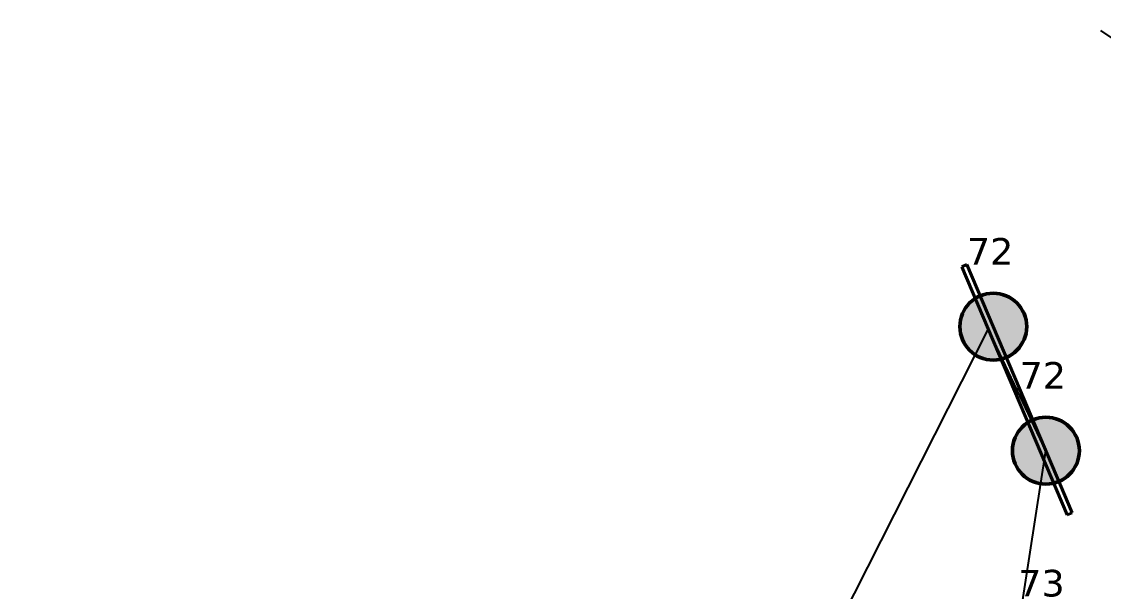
# Model space of a CAD drawing. Header units: millimetres. Extents: x -243740 to 150609, y -473655 to -165121.
# Drawn here: x 70726 to 78050, y -350069 to -346214 of the extents above; entities that cross this region are included whole.
import ezdxf

# ---------------------------------------------------------------- set-up
doc = ezdxf.new("R2010")
doc.units = ezdxf.units.MM
doc.layers.add('_Гр.ЩД-1C.10.4.I6.7', color=6, linetype='Continuous')
doc.layers.add('_освещение_dali', color=3, linetype='Continuous', lineweight=50)
doc.layers.add('DLX_LUM 9', color=5, linetype='Continuous', lineweight=40)
doc.styles.add('TableTextStyle', font='')
doc.styles.get('TableTextStyle').set_extended_font_data('VERDANA.TTF')
doc.linetypes.add('Truba', pattern='A,3e-05,[4,MSH_7,S=1,R=0,X=0,Y=0],-3.022072', length=3.022102)

# ---------------------------------------------------------------- blocks, each defined once
blk = doc.blocks.new('A$Caabd1818')
at = {"layer": 'DLX_LUM 9'}
for points in [[(73121.6, 49649.4, 0), (73156.5, 49664.3, 0)], [(73156.5, 49664.3, 0), (73121.6, 49649.4, 0)], [(73156.5, 49664.3, 0), (73121.6, 49649.4, 0)], [(73121.6, 49649.4, 0), (73156.5, 49664.3, 0)], [(73156.5, 49664.3, 0), (73156.5, 49664.3, 0)], [(73156.5, 49664.3, 0), (73513, 48824.9, 0)], [(73513, 48824.9, 0), (73156.5, 49664.3, 0)], [(73156.5, 49664.3, 0), (73156.5, 49664.3, 0)], [(73513, 48824.9, 0), (73156.5, 49664.3, 0)], [(73156.5, 49664.3, 0), (73513, 48824.9, 0)], [(73478, 48810, 0), (73121.6, 49649.4, 0)], [(73121.6, 49649.4, 0), (73121.6, 49649.4, 0)], [(73121.6, 49649.4, 0), (73478, 48810, 0)], [(73121.6, 49649.4, 0), (73121.6, 49649.4, 0)], [(73121.6, 49649.4, 0), (73478, 48810, 0)], [(73478, 48810, 0), (73121.6, 49649.4, 0)], [(73513, 48824.9, 0), (73478, 48810, 0)], [(73478, 48810, 0), (73513, 48824.9, 0)], [(73478, 48810, 0), (73513, 48824.9, 0)], [(73513, 48824.9, 0), (73478, 48810, 0)], [(73478, 48810, 0), (73513, 48824.9, 0)], [(73513, 48824.9, 0), (73478, 48810, 0)], [(73513, 48824.9, 0), (73478, 48810, 0)], [(73478, 48810, 0), (73513, 48824.9, 0)], [(73478, 48810, 0), (73478, 48810, 0)], [(73478, 48810, 0), (73478, 48810, 0)], [(73834.5, 47970.6, 0), (73478, 48810, 0)], [(73478, 48810, 0), (73478, 48810, 0)], [(73478, 48810, 0), (73834.5, 47970.6, 0)], [(73478, 48810, 0), (73478, 48810, 0)], [(73478, 48810, 0), (73834.5, 47970.6, 0)], [(73834.5, 47970.6, 0), (73478, 48810, 0)], [(73513, 48824.9, 0), (73513, 48824.9, 0)], [(73513, 48824.9, 0), (73513, 48824.9, 0)], [(73513, 48824.9, 0), (73513, 48824.9, 0)], [(73513, 48824.9, 0), (73869.5, 47985.4, 0)], [(73869.5, 47985.4, 0), (73513, 48824.9, 0)], [(73513, 48824.9, 0), (73513, 48824.9, 0)], [(73869.5, 47985.4, 0), (73513, 48824.9, 0)], [(73513, 48824.9, 0), (73869.5, 47985.4, 0)], [(73869.5, 47985.4, 0), (73834.5, 47970.6, 0)], [(73834.5, 47970.6, 0), (73869.5, 47985.4, 0)], [(73834.5, 47970.6, 0), (73869.5, 47985.4, 0)], [(73869.5, 47985.4, 0), (73834.5, 47970.6, 0)], [(73869.5, 47985.4, 0), (73869.5, 47985.4, 0)], [(73869.5, 47985.4, 0), (73869.5, 47985.4, 0)], [(73834.5, 47970.6, 0), (73834.5, 47970.6, 0)], [(73834.5, 47970.6, 0), (73834.5, 47970.6, 0)]]:
    blk.add_polyline3d(points, dxfattribs=at)
blk = doc.blocks.new('A$Cab2378fa')
at = {"lineweight": 25, "true_color": 0xfff5f5}
h = blk.add_hatch(color=7, dxfattribs=at)
h.dxf.hatch_style = 1
h.paths.add_polyline_path([(0, 0), (-141.6, -170.3, 0.174923), (3, -222.4, 0.197808), (162.3, -156.8)])
h.paths.add_polyline_path([(-163.2, 157.6), (0, 0), (147.8, 177.8, 0.175398), (3, 230.2, 0.209014)])
at = {"lineweight": 25}
h = blk.add_hatch(color=0, dxfattribs=at)
h.paths.add_polyline_path([(162.3, -156.8, 0.442338), (147.8, 177.8), (0, 0)])
h.paths.add_polyline_path([(-141.6, -170.3), (0, 0), (-163.2, 157.6, 0.430096)])
blk.add_circle((3, 3.9), 226.3)

msp = doc.modelspace()

# ---------------------------------------------------------------- linework, layer by layer
at = {"layer": '_Гр.ЩД-1C.10.4.I6.7', "ltscale": 100}
msp.add_lwpolyline([(79018.2, -353485.1), (77895.1, -351690.2), (77590.7, -352102), (77286.4, -352513.7), (76959.6, -352981.4), (76816.7, -352805.9), (77121.1, -352394.1), (77425.4, -351982.4), (77729.7, -351570.7), (77413.9, -350707.2), (77660.9, -349116.7), (77269.5, -348292.1), (75363, -352057.8), (71692.3, -352511.4), (71326, -352683.1), (70896.2, -351143), (70262, -348889.9)], dxfattribs=at)
at = {"layer": 'Defpoints', "color": 251, "ltscale": 100, "true_color": 0x636466}
msp.add_lwpolyline([(78030.7, -346274), (79813.3, -347476.2)], dxfattribs=at)

# ---------------------------------------------------------------- block references
at = {"layer": '_освещение_dali', "color": 5, "ltscale": 100}
for p in [(77301.5, -348281.1), (77658, -349120.6)]:
    msp.add_blockref('A$Cab2378fa', p, dxfattribs=at)
at = {"layer": 'Defpoints', "linetype": 'Truba', "ltscale": 100}
msp.add_blockref('A$Caabd1818', (3969.7, -397521.8), dxfattribs=at)

# ---------------------------------------------------------------- texts
at = {"layer": '_освещение_dali', "color": 73, "true_color": 0x8cd86b, "style": 'TableTextStyle'}
for s, p in [('72', (77126.2, -347857.5)), ('72', (77482.7, -348696.9)), ('73', (77473.6, -350103.2))]:
    msp.add_text(s, height=180, dxfattribs=at).set_placement(p)

doc.saveas('drawing.dxf')
